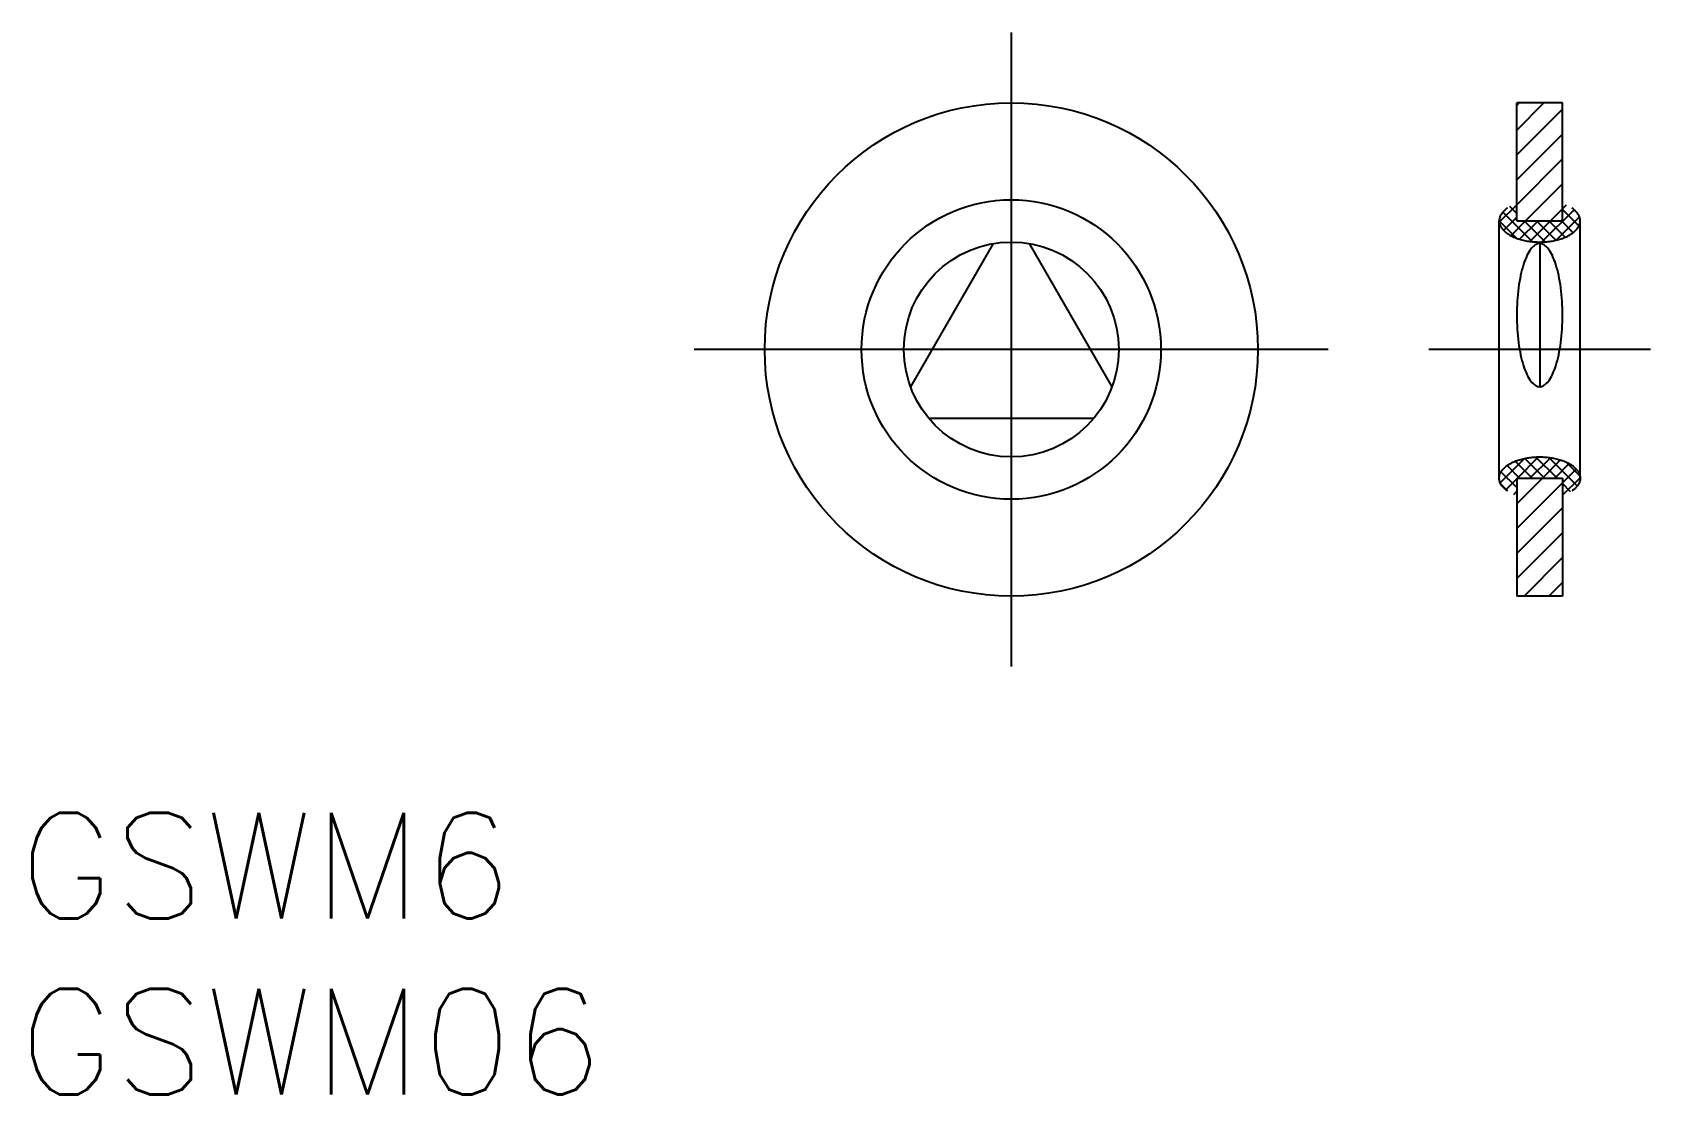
# Model space of a CAD drawing. Extents: x -27.8 to 18.1, y -21.1 to 9.
import ezdxf

# ---------------------------------------------------------------- set-up
doc = ezdxf.new("R2010")
doc.units = 0
doc.linetypes.add('CENTER', pattern=[50.8, 31.75, -6.35, 6.35, -6.35])
doc.layers.get('0').update_dxf_attribs({"linetype": 'CONTINUOUS'})
doc.layers.add('CENTER', color=1, linetype='CENTER')
doc.styles.get("Standard").update_dxf_attribs({"font": 'txt.shx', "height": 3, "bigfont": 'bigfont.shx'})

msp = doc.modelspace()

# ---------------------------------------------------------------- linework, layer by layer
at = {"color": 7, "linetype": 'CONTINUOUS'}
for p, q in [((15.65, 7), (14.35, 7)), ((14.35, 3.65), (14.35, 7)), ((15.65, 3.65), (15.65, 7)), ((13.85, -3.65), (13.85, 3.65)), ((14.35, 3.65), (15.65, 3.65)), ((16.15, -3.65), (16.15, 3.65)), ((-0.516, 3.006), (-2.861, -1.056)), ((2.861, -1.056), (0.516, 3.006)), ((15, 3.006), (15, -1.056)), ((-2.345, -1.95), (2.345, -1.95)), ((14.35, -3.65), (15.65, -3.65)), ((14.35, -3.65), (14.35, -7)), ((15.65, -3.65), (15.65, -7)), ((15.65, -7), (14.35, -7))]:
    msp.add_line(p, q, dxfattribs=at)
at = {"color": 3, "linetype": 'CONTINUOUS'}
for p, q in [((14.35, 6.937), (14.413, 7)), ((14.35, 6.229), (15.121, 7)), ((14.35, 5.522), (15.65, 6.822)), ((14.35, 4.815), (15.65, 6.115)), ((14.35, 4.108), (15.65, 5.408)), ((14.599, 3.65), (15.65, 4.701)), ((13.852, 3.611), (14.35, 4.108)), ((14.794, 3.06), (13.954, 3.899)), ((13.974, 3.379), (14.35, 3.755)), ((14.35, 3.857), (14.152, 4.055)), ((15.061, 3.051), (15.977, 3.967)), ((15.306, 3.65), (15.65, 3.994)), ((15.464, 3.101), (16.129, 3.765)), ((15.65, 3.994), (15.758, 4.101)), ((16.116, 3.505), (15.65, 3.971)), ((14.342, 3.158), (13.85, 3.65)), ((14.179, 3.23), (14.599, 3.65)), ((14.431, 3.129), (14.953, 3.65)), ((15.152, 3.055), (14.557, 3.65)), ((14.724, 3.068), (15.306, 3.65)), ((15.46, 3.1), (14.91, 3.65)), ((15.728, 3.186), (15.264, 3.65)), ((15.953, 3.314), (15.617, 3.65)), ((13.88, -3.786), (14.574, -3.093)), ((14.786, -3.65), (14.307, -3.171)), ((14.37, -3.65), (14.97, -3.05)), ((15.139, -3.65), (14.581, -3.091)), ((14.724, -3.65), (15.303, -3.071)), ((15.493, -3.65), (14.895, -3.052)), ((15.077, -3.65), (15.592, -3.136)), ((16.068, -3.872), (15.262, -3.066)), ((16.145, -3.595), (15.741, -3.191)), ((14.35, -3.921), (13.901, -3.473)), ((14.04, -3.98), (14.35, -3.67)), ((14.432, -3.65), (14.075, -3.293)), ((14.35, -3.67), (14.37, -3.65)), ((14.35, -4.377), (15.077, -3.65)), ((15.431, -3.65), (15.84, -3.24)), ((15.65, -3.784), (16.04, -3.394)), ((15.65, -4.138), (16.15, -3.638)), ((14.096, -4.021), (13.9, -3.825)), ((14.263, -4.111), (14.35, -4.024)), ((14.35, -5.084), (15.65, -3.784)), ((15.879, -4.037), (15.65, -3.807)), ((14.35, -5.791), (15.65, -4.491)), ((14.35, -6.499), (15.65, -5.199)), ((14.556, -7), (15.65, -5.906)), ((15.263, -7), (15.65, -6.613))]:
    msp.add_line(p, q, dxfattribs=at)
at = {"color": 7, "linetype": 'CONTINUOUS'}
for points in [[(14.085, 4.013, 0), (14.061, 3.997, 0), (14.039, 3.98, 0), (14.018, 3.962, 0), (13.997, 3.944, 0), (13.979, 3.926, 0), (13.961, 3.907, 0), (13.944, 3.888, 0), (13.929, 3.869, 0), (13.915, 3.849, 0), (13.903, 3.829, 0), (13.891, 3.809, 0), (13.881, 3.789, 0), (13.873, 3.769, 0), (13.866, 3.748, 0), (13.86, 3.728, 0), (13.855, 3.707, 0), (13.852, 3.686, 0), (13.85, 3.666, 0), (13.85, 3.645, 0), (13.851, 3.624, 0), (13.854, 3.603, 0), (13.857, 3.582, 0), (13.863, 3.562, 0), (13.869, 3.541, 0), (13.877, 3.521, 0), (13.886, 3.501, 0), (13.897, 3.48, 0), (13.909, 3.461, 0), (13.922, 3.441, 0), (13.937, 3.422, 0), (13.952, 3.402, 0), (13.97, 3.384, 0), (13.988, 3.365, 0), (14.007, 3.347, 0), (14.028, 3.329, 0), (14.05, 3.312, 0), (14.073, 3.295, 0), (14.097, 3.278, 0), (14.123, 3.262, 0), (14.149, 3.246, 0), (14.176, 3.231, 0), (14.205, 3.217, 0), (14.234, 3.202, 0), (14.264, 3.189, 0), (14.295, 3.176, 0), (14.327, 3.163, 0), (14.36, 3.151, 0), (14.394, 3.14, 0), (14.428, 3.13, 0), (14.463, 3.119, 0), (14.498, 3.11, 0), (14.535, 3.101, 0), (14.572, 3.093, 0), (14.609, 3.086, 0), (14.646, 3.079, 0), (14.685, 3.073, 0), (14.723, 3.068, 0), (14.762, 3.063, 0), (14.801, 3.059, 0), (14.841, 3.056, 0), (14.88, 3.053, 0), (14.92, 3.051, 0), (14.96, 3.05, 0), (15, 3.05, 0), (15.04, 3.05, 0), (15.08, 3.051, 0), (15.12, 3.053, 0), (15.159, 3.056, 0), (15.199, 3.059, 0), (15.238, 3.063, 0), (15.277, 3.068, 0), (15.315, 3.073, 0), (15.354, 3.079, 0), (15.391, 3.086, 0), (15.428, 3.093, 0), (15.465, 3.101, 0), (15.502, 3.11, 0), (15.537, 3.119, 0), (15.572, 3.13, 0), (15.606, 3.14, 0), (15.64, 3.151, 0), (15.673, 3.163, 0), (15.705, 3.176, 0), (15.736, 3.189, 0), (15.766, 3.202, 0), (15.795, 3.217, 0), (15.824, 3.231, 0), (15.851, 3.246, 0), (15.877, 3.262, 0), (15.903, 3.278, 0), (15.927, 3.295, 0), (15.95, 3.312, 0), (15.972, 3.329, 0), (15.993, 3.347, 0), (16.012, 3.365, 0), (16.03, 3.384, 0), (16.048, 3.402, 0), (16.063, 3.422, 0), (16.078, 3.441, 0), (16.091, 3.461, 0), (16.103, 3.48, 0), (16.114, 3.501, 0), (16.123, 3.521, 0), (16.131, 3.541, 0), (16.137, 3.562, 0), (16.143, 3.582, 0), (16.146, 3.603, 0), (16.149, 3.624, 0), (16.15, 3.645, 0), (16.15, 3.666, 0), (16.148, 3.686, 0), (16.145, 3.707, 0), (16.14, 3.728, 0), (16.134, 3.748, 0), (16.127, 3.769, 0), (16.119, 3.789, 0), (16.109, 3.809, 0), (16.097, 3.829, 0), (16.085, 3.849, 0), (16.071, 3.869, 0), (16.056, 3.888, 0), (16.039, 3.907, 0), (16.021, 3.926, 0), (16.003, 3.944, 0), (15.982, 3.962, 0), (15.961, 3.98, 0), (15.939, 3.997, 0), (15.915, 4.013, 0)], [(15, 3.006, 0), (14.968, 3.004, 0), (14.936, 2.996, 0), (14.905, 2.984, 0), (14.873, 2.967, 0), (14.842, 2.945, 0), (14.811, 2.919, 0), (14.781, 2.887, 0), (14.751, 2.851, 0), (14.722, 2.811, 0), (14.694, 2.766, 0), (14.666, 2.717, 0), (14.639, 2.664, 0), (14.613, 2.606, 0), (14.588, 2.545, 0), (14.563, 2.48, 0), (14.54, 2.411, 0), (14.518, 2.339, 0), (14.498, 2.263, 0), (14.478, 2.185, 0), (14.46, 2.103, 0), (14.443, 2.019, 0), (14.427, 1.932, 0), (14.412, 1.843, 0), (14.399, 1.752, 0), (14.388, 1.659, 0), (14.378, 1.565, 0), (14.37, 1.468, 0), (14.363, 1.371, 0), (14.357, 1.273, 0), (14.353, 1.174, 0), (14.351, 1.075, 0), (14.35, 0.975, 0), (14.351, 0.875, 0), (14.353, 0.776, 0), (14.357, 0.677, 0), (14.363, 0.579, 0), (14.37, 0.482, 0), (14.378, 0.385, 0), (14.388, 0.291, 0), (14.399, 0.198, 0), (14.412, 0.107, 0), (14.427, 0.018, 0), (14.443, -0.069, 0), (14.46, -0.153, 0), (14.478, -0.235, 0), (14.498, -0.313, 0), (14.518, -0.389, 0), (14.54, -0.461, 0), (14.563, -0.53, 0), (14.588, -0.595, 0), (14.613, -0.656, 0), (14.639, -0.714, 0), (14.666, -0.767, 0), (14.694, -0.816, 0), (14.722, -0.861, 0), (14.751, -0.901, 0), (14.781, -0.937, 0), (14.811, -0.969, 0), (14.842, -0.995, 0), (14.873, -1.017, 0), (14.905, -1.034, 0), (14.936, -1.046, 0), (14.968, -1.054, 0), (15, -1.056, 0), (15.032, -1.054, 0), (15.064, -1.046, 0), (15.095, -1.034, 0), (15.127, -1.017, 0), (15.158, -0.995, 0), (15.189, -0.969, 0), (15.219, -0.937, 0), (15.249, -0.901, 0), (15.278, -0.861, 0), (15.306, -0.816, 0), (15.334, -0.767, 0), (15.361, -0.714, 0), (15.387, -0.656, 0), (15.412, -0.595, 0), (15.437, -0.53, 0), (15.46, -0.461, 0), (15.482, -0.389, 0), (15.502, -0.313, 0), (15.522, -0.235, 0), (15.54, -0.153, 0), (15.557, -0.069, 0), (15.573, 0.018, 0), (15.588, 0.107, 0), (15.601, 0.198, 0), (15.612, 0.291, 0), (15.622, 0.385, 0), (15.63, 0.482, 0), (15.637, 0.579, 0), (15.643, 0.677, 0), (15.647, 0.776, 0), (15.649, 0.875, 0), (15.65, 0.975, 0), (15.649, 1.075, 0), (15.647, 1.174, 0), (15.643, 1.273, 0), (15.637, 1.371, 0), (15.63, 1.468, 0), (15.622, 1.565, 0), (15.612, 1.659, 0), (15.601, 1.752, 0), (15.588, 1.843, 0), (15.573, 1.932, 0), (15.557, 2.019, 0), (15.54, 2.103, 0), (15.522, 2.185, 0), (15.502, 2.263, 0), (15.482, 2.339, 0), (15.46, 2.411, 0), (15.437, 2.48, 0), (15.412, 2.545, 0), (15.387, 2.606, 0), (15.361, 2.664, 0), (15.334, 2.717, 0), (15.306, 2.766, 0), (15.278, 2.811, 0), (15.249, 2.851, 0), (15.219, 2.887, 0), (15.189, 2.919, 0), (15.158, 2.945, 0), (15.127, 2.967, 0), (15.095, 2.984, 0), (15.064, 2.996, 0), (15.032, 3.004, 0), (15, 3.006, 0)], [(14.085, -4.013, 0), (14.061, -3.997, 0), (14.039, -3.98, 0), (14.018, -3.962, 0), (13.997, -3.944, 0), (13.979, -3.926, 0), (13.961, -3.907, 0), (13.944, -3.888, 0), (13.929, -3.869, 0), (13.915, -3.849, 0), (13.903, -3.829, 0), (13.891, -3.809, 0), (13.881, -3.789, 0), (13.873, -3.769, 0), (13.866, -3.748, 0), (13.86, -3.728, 0), (13.855, -3.707, 0), (13.852, -3.686, 0), (13.85, -3.666, 0), (13.85, -3.645, 0), (13.851, -3.624, 0), (13.854, -3.603, 0), (13.857, -3.582, 0), (13.863, -3.562, 0), (13.869, -3.541, 0), (13.877, -3.521, 0), (13.886, -3.501, 0), (13.897, -3.48, 0), (13.909, -3.461, 0), (13.922, -3.441, 0), (13.937, -3.422, 0), (13.952, -3.402, 0), (13.97, -3.384, 0), (13.988, -3.365, 0), (14.007, -3.347, 0), (14.028, -3.329, 0), (14.05, -3.312, 0), (14.073, -3.295, 0), (14.097, -3.278, 0), (14.123, -3.262, 0), (14.149, -3.246, 0), (14.176, -3.231, 0), (14.205, -3.217, 0), (14.234, -3.202, 0), (14.264, -3.189, 0), (14.295, -3.176, 0), (14.327, -3.163, 0), (14.36, -3.151, 0), (14.394, -3.14, 0), (14.428, -3.13, 0), (14.463, -3.119, 0), (14.498, -3.11, 0), (14.535, -3.101, 0), (14.572, -3.093, 0), (14.609, -3.086, 0), (14.646, -3.079, 0), (14.685, -3.073, 0), (14.723, -3.068, 0), (14.762, -3.063, 0), (14.801, -3.059, 0), (14.841, -3.056, 0), (14.88, -3.053, 0), (14.92, -3.051, 0), (14.96, -3.05, 0), (15, -3.05, 0), (15.04, -3.05, 0), (15.08, -3.051, 0), (15.12, -3.053, 0), (15.159, -3.056, 0), (15.199, -3.059, 0), (15.238, -3.063, 0), (15.277, -3.068, 0), (15.315, -3.073, 0), (15.354, -3.079, 0), (15.391, -3.086, 0), (15.428, -3.093, 0), (15.465, -3.101, 0), (15.502, -3.11, 0), (15.537, -3.119, 0), (15.572, -3.13, 0), (15.606, -3.14, 0), (15.64, -3.151, 0), (15.673, -3.163, 0), (15.705, -3.176, 0), (15.736, -3.189, 0), (15.766, -3.202, 0), (15.795, -3.217, 0), (15.824, -3.231, 0), (15.851, -3.246, 0), (15.877, -3.262, 0), (15.903, -3.278, 0), (15.927, -3.295, 0), (15.95, -3.312, 0), (15.972, -3.329, 0), (15.993, -3.347, 0), (16.012, -3.365, 0), (16.03, -3.384, 0), (16.048, -3.402, 0), (16.063, -3.422, 0), (16.078, -3.441, 0), (16.091, -3.461, 0), (16.103, -3.48, 0), (16.114, -3.501, 0), (16.123, -3.521, 0), (16.131, -3.541, 0), (16.137, -3.562, 0), (16.143, -3.582, 0), (16.146, -3.603, 0), (16.149, -3.624, 0), (16.15, -3.645, 0), (16.15, -3.666, 0), (16.148, -3.686, 0), (16.145, -3.707, 0), (16.14, -3.728, 0), (16.134, -3.748, 0), (16.127, -3.769, 0), (16.119, -3.789, 0), (16.109, -3.809, 0), (16.097, -3.829, 0), (16.085, -3.849, 0), (16.071, -3.869, 0), (16.056, -3.888, 0), (16.039, -3.907, 0), (16.021, -3.926, 0), (16.003, -3.944, 0), (15.982, -3.962, 0), (15.961, -3.98, 0), (15.939, -3.997, 0), (15.915, -4.013, 0)]]:
    msp.add_polyline3d(points, dxfattribs=at)
for radius in [7, 4.25, 3.05]:
    msp.add_circle((0, 0), radius, dxfattribs=at)
at = {"layer": 'CENTER', "color": 1, "linetype": 'CENTER'}
for p, q in [((0, 9), (0, -9)), ((9, 0), (-9, 0)), ((18.15, 0), (11.85, 0))]:
    msp.add_line(p, q, dxfattribs=at)

# ---------------------------------------------------------------- texts
at = {"color": 7, "linetype": 'CONTINUOUS'}
for s, p in [('GSWM6', (-28.175, -16.147)), ('GSWM06', (-28.175, -21.147))]:
    msp.add_text(s, height=3, dxfattribs=at).set_placement(p)

doc.saveas('drawing.dxf')
